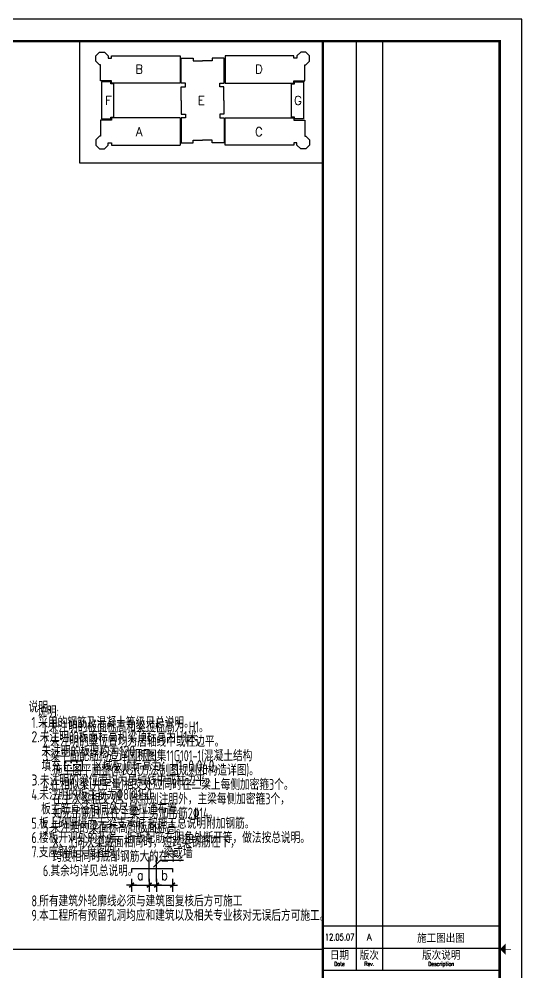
# Model space of a CAD drawing. Header units: millimetres. Extents: x 2998490 to 15040601, y 444546 to 7822218.
# Drawn here: x 14938160 to 14960895, y 7694986 to 7738064 of the extents above; entities that cross this region are included whole.
import ezdxf
from ezdxf.enums import TextEntityAlignment as Align

# ---------------------------------------------------------------- set-up
doc = ezdxf.new("R2010")
doc.units = ezdxf.units.MM
doc.header["$LTSCALE"] = 2000
for name, color, linetype in [('3-ban', 84, 'Continuous'), ('3-liang-R截面-X', 50, 'Continuous'), ('图框', 7, 'Continuous')]:
    doc.layers.add(name, color=color, linetype=linetype)
doc.styles.add('DIM_FONT', font='SIMPLEX', dxfattribs={"width": 0.8, "bigfont": 'HZTXT'})
doc.styles.add('TKZ1_tjhts.shx', font='tjromant.shx', dxfattribs={"bigfont": 'tjhts.shx'})
doc.styles.add('TKZ2_tjkts.shx', font='tjromant.shx', dxfattribs={"bigfont": 'tjkts.shx'})
doc.styles.add('TSSD_Rein', font='Tssdeng.shx', dxfattribs={"width": 0.7, "bigfont": 'hztxt.shx'})
doc.dimstyles.new('AXIS150', dxfattribs={"dimscale": 1.5, "dimtxt": 300, "dimasz": 1, "dimexe": 200, "dimexo": 200, "dimgap": 150, "dimtad": 1, "dimdec": 0, "dimzin": 0, "dimdsep": 46, "dimtxsty": 'DIM_FONT', "dimblk1": '_DIMX', "dimblk2": '_DIMX', "dimsah": 1, "dimcen": 0.09, "dimclrt": 7, "dimadec": 0, "dimazin": 0, "dimtfac": 1, "dimtdec": 0, "dimtix": 1, "dimtmove": 2, "dimatfit": 3, "dimfxl": 0, "dimtolj": 1, "dimtzin": 0, "dimarcsym": 0})

# ---------------------------------------------------------------- blocks, each defined once
blk = doc.blocks.new('TJAD_TK_A0')
at = {"layer": '图框'}
for p, q in [((2162, 399.3), (973, 399.3)), ((2162, -441.7), (2162, 399.3)), ((2087, 389.3), (2087, -30.7)), ((2099, 389.3), (2099, -30.7)), ((2072, -10.7), (2152, -10.7)), ((2072, -20.7), (2152, -20.7)), ((2072, -30.7), (2152, -30.7))]:
    blk.add_line(p, q, dxfattribs=at)
at = {"layer": '图框', "const_width": 1.2}
blk.add_lwpolyline([(2152, -431.7), (2152, 389.3), (998, 389.3), (998, -431.7)], close=True, dxfattribs=at)
at = {"layer": '图框'}
for points, const_width in [([(2072, 389.3), (2072, -431.7)], 1), ([(2154.61, -21.2), (2157.11, -21.2)], 0.3), ([(2072, -30.7), (2152, -30.7)], 0.6)]:
    blk.add_lwpolyline(points, dxfattribs=dict(at, const_width=const_width))
blk.add_solid([(2154.61, -23.7), (2154.61, -18.7), (2152.11, -21.2)], dxfattribs=at)
at = {"layer": '图框', "style": 'TKZ2_tjkts.shx'}
for s, p in [('日期', (2079.5, -24.16)), ('版次', (2093, -24.16)), ('版次说明', (2125.5, -24.16))]:
    blk.add_text(s, height=3.6, dxfattribs=at).set_placement(p, align=Align.MIDDLE_CENTER)
at = {"layer": '图框', "style": 'TKZ2_tjkts.shx', "width": 0.8}
for s, p in [('Date', (2079.5, -27.86)), ('Rev.', (2093, -27.86)), ('Description', (2125.5, -27.86))]:
    blk.add_text(s, height=1.8, dxfattribs=at).set_placement(p, align=Align.MIDDLE_CENTER)
blk = doc.blocks.new('_DIMX')
blk.add_line((-150, 0), (150, 0))
at = {"const_width": 50}
blk.add_lwpolyline([(-70, -70), (70, 70)], dxfattribs=at)
blk = doc.blocks.new('*D974')
at = {"layer": '3-ban', "color": 0, "lineweight": -2}
for p, q in [((14943247, 7699194), (14943247, 7698614)), ((14943249, 7698914), (14944046, 7698914)), ((14944048, 7699194), (14944048, 7698614))]:
    blk.add_line(p, q, dxfattribs=at)
at = {"layer": 'Defpoints', "color": 0}
for p in [(14943247, 7699494), (14944048, 7699494), (14944048, 7698914)]:
    blk.add_point(p, dxfattribs=at)
at = {"layer": '3-ban', "color": 0, "lineweight": -2, "xscale": 1.5, "yscale": 1.5, "zscale": 1.5}
for p, rotation in [((14943247, 7698914), 179.9941877224498), ((14944048, 7698914), 359.9941877224499)]:
    blk.add_blockref('_DIMX', p, dxfattribs=dict(at, rotation=rotation))
at = {"layer": '3-ban', "color": 7, "insert": (14943648, 7699364), "char_height": 450, "attachment_point": 5, "rotation": 359.9942, "style": 'DIM_FONT'}
blk.add_mtext('\\A1;a', dxfattribs=at)
blk = doc.blocks.new('*D975')
at = {"layer": '3-ban', "color": 0, "lineweight": -2}
for p, q in [((14944372, 7699194), (14944372, 7698614)), ((14944374, 7698914), (14945098, 7698914)), ((14945100, 7699194), (14945100, 7698614))]:
    blk.add_line(p, q, dxfattribs=at)
at = {"layer": 'Defpoints', "color": 0}
for p in [(14944372, 7699494), (14945100, 7699494), (14945100, 7698914)]:
    blk.add_point(p, dxfattribs=at)
at = {"layer": '3-ban', "color": 0, "lineweight": -2, "xscale": 1.5, "yscale": 1.5, "zscale": 1.5}
for p, rotation in [((14944372, 7698914), 179.9941877224498), ((14945100, 7698914), 359.9941877224499)]:
    blk.add_blockref('_DIMX', p, dxfattribs=dict(at, rotation=rotation))
at = {"layer": '3-ban', "color": 7, "insert": (14944736, 7699364), "char_height": 450, "attachment_point": 5, "rotation": 359.9942, "style": 'DIM_FONT'}
blk.add_mtext('\\A1;b', dxfattribs=at)

msp = doc.modelspace()

# ---------------------------------------------------------------- hatches: boundary and pattern name
at = {"layer": '3-ban'}
h = msp.add_hatch(dxfattribs=at)
h.set_pattern_fill('CROSS', color=256, scale=20, style=0)
h.set_pattern_definition([(0, (718899.6, 0), (127, 127), [63.5, -190.5]), (90, (718931.35, -31.75), (-127, 127), [63.5, -190.5])])
h.paths.add_polyline_path([(14940214.1, 7704085.8), (14941024.6, 7704085.8), (14941024.6, 7704511.3), (14940214.1, 7704511.3)])

# ---------------------------------------------------------------- linework, layer by layer
for p, q in [((14944047.6, 7699068.7), (14944047.7, 7700189.9)), ((14944372.3, 7699068.6), (14944372.5, 7700189.9)), ((14944234.5, 7699730.3), (14944554.6, 7700041.2)), ((14944554.6, 7700041.2), (14945595.9, 7700041.1))]:
    msp.add_line(p, q, dxfattribs=at)
at = {"layer": '3-ban', "color": 1, "ltscale": 0.5}
for p, q in [((14943251.3, 7699486.3), (14943251.3, 7699664.6)), ((14943251.3, 7699664.6), (14945097.9, 7699664.6)), ((14945097.9, 7699664.6), (14945097.9, 7699492))]:
    msp.add_line(p, q, dxfattribs=at)
at = {"layer": '3-ban', "elevation": 7597.5}
msp.add_lwpolyline([(14940214.1, 7704085.8), (14941024.6, 7704085.8), (14941024.6, 7704511.3), (14940214.1, 7704511.3)], close=True, dxfattribs=at)
at = {"layer": '图框'}
for p, q in [((14945438.2, 7736397.5), (14945438.2, 7735167.5)), ((14947481.3, 7736397.5), (14947481.3, 7735167.5)), ((14945494.8, 7734382.5), (14945494.8, 7733767.5)), ((14945494.8, 7733767.5), (14945689.8, 7733767.5)), ((14945689.8, 7733767.5), (14945689.8, 7733597.5)), ((14942344.8, 7733497.5), (14941844.8, 7733497.5)), ((14941844.8, 7733497.5), (14941844.8, 7732767.5)), ((14942344.8, 7733597.5), (14942344.8, 7733497.5)), ((14945438.2, 7733597.5), (14942344.8, 7733597.5)), ((14945438.2, 7733597.5), (14945438.2, 7732367.5)), ((14945689.8, 7733597.5), (14945487.3, 7733597.5)), ((14945487.3, 7733597.5), (14945487.3, 7732467.5)), ((14941791.6, 7732767.5), (14941624.7, 7732600.6)), ((14941624.7, 7732600.6), (14941624.7, 7732364.5)), ((14941844.8, 7732767.5), (14941791.6, 7732767.5)), ((14942194.8, 7732364.5), (14942194.8, 7732467.5)), ((14942194.8, 7732467.5), (14942344.8, 7732467.5)), ((14942344.8, 7732467.5), (14942344.8, 7732367.5)), ((14945487.3, 7732467.5), (14946024.8, 7732467.5)), ((14946024.8, 7732467.5), (14946024.8, 7732592.5)), ((14946024.8, 7732592.5), (14946459.8, 7732592.5)), ((14941624.7, 7732364.5), (14941791.7, 7732197.5)), ((14941791.7, 7732197.5), (14942027.8, 7732197.5)), ((14942027.8, 7732197.5), (14942194.8, 7732364.5)), ((14942344.8, 7732367.5), (14945438.2, 7732367.5)), ((14844494.6, 7696013.6), (14951894.6, 7696013.6))]:
    msp.add_line(p, q, dxfattribs=at)
for points in [[(14940894.6, 7737063.6), (14940894.6, 7731563.6), (14951894.6, 7731563.6)], [(14945438.2, 7735167.5), (14942344.8, 7735167.5), (14942344.8, 7735267.5), (14941844.8, 7735267.5), (14941844.8, 7735997.5), (14941791.6, 7735997.5), (14941624.7, 7736164.4), (14941624.7, 7736400.5), (14941791.7, 7736567.5), (14942027.8, 7736567.5), (14942194.8, 7736400.5), (14942194.8, 7736297.5), (14942344.8, 7736297.5), (14942344.8, 7736397.5), (14945438.2, 7736397.5)], [(14945494.8, 7734382.5), (14945494.8, 7734997.5), (14945689.8, 7734997.5), (14945689.8, 7735167.5), (14945487.3, 7735167.5), (14945487.3, 7736297.5)], [(14945487.3, 7736297.5), (14946024.8, 7736297.5), (14946024.8, 7736172.5), (14946459.8, 7736172.5)], [(14947432.3, 7736297.5), (14946894.8, 7736297.5), (14946894.8, 7736172.5), (14946459.8, 7736172.5)], [(14947424.8, 7734382.5), (14947424.8, 7734997.5), (14947229.8, 7734997.5), (14947229.8, 7735167.5), (14947432.3, 7735167.5), (14947432.3, 7736297.5)], [(14947481.3, 7735167.5), (14950574.8, 7735167.5), (14950574.8, 7735267.5), (14951074.8, 7735267.5), (14951074.8, 7735997.5), (14951127.9, 7735997.5), (14951294.8, 7736164.4), (14951294.8, 7736400.5), (14951127.8, 7736567.5), (14950891.7, 7736567.5), (14950724.7, 7736400.5), (14950724.7, 7736297.5), (14950574.8, 7736297.5), (14950574.8, 7736397.5), (14947481.3, 7736397.5)], [(14947424.8, 7734382.5), (14947424.8, 7733767.5), (14947229.8, 7733767.5), (14947229.8, 7733597.5), (14947432.3, 7733597.5), (14947432.3, 7732467.5), (14946894.8, 7732467.5), (14946894.8, 7732592.5), (14946459.8, 7732592.5)], [(14947481.3, 7732367.5), (14947481.3, 7733597.5), (14950574.8, 7733597.5), (14950574.8, 7733497.5), (14951074.8, 7733497.5), (14951074.8, 7732767.5), (14951127.9, 7732767.5), (14951294.8, 7732600.6), (14951294.8, 7732364.5), (14951127.8, 7732197.5), (14950891.7, 7732197.5), (14950724.7, 7732364.5), (14950724.7, 7732467.5), (14950574.8, 7732467.5), (14950574.8, 7732367.5), (14947481.3, 7732367.5)]]:
    msp.add_lwpolyline(points, dxfattribs=at)
for points in [[(14941893.2, 7733546.4), (14942308.7, 7733546.4), (14942308.7, 7733629.6), (14942443.2, 7733629.6), (14942443.2, 7735135.4), (14942308.7, 7735135.4), (14942308.7, 7735218.6), (14941893.2, 7735218.6)], [(14951026.3, 7733546.4), (14950610.9, 7733546.4), (14950610.9, 7733629.6), (14950476.3, 7733629.6), (14950476.3, 7735135.4), (14950610.9, 7735135.4), (14950610.9, 7735218.6), (14951026.3, 7735218.6)]]:
    msp.add_lwpolyline(points, close=True, dxfattribs=at)

# ---------------------------------------------------------------- block references
at = {"layer": '图框', "xscale": 100, "yscale": 100, "zscale": 100}
msp.add_blockref('TJAD_TK_A0', (14744694.6, 7698133.9), dxfattribs=at)

# ---------------------------------------------------------------- texts
at = {"layer": '3-ban', "color": 2, "style": 'TSSD_Rein', "width": 0.8}
msp.add_text('说明:', height=500, rotation=359.99419, dxfattribs=at).set_placement((14938589.8, 7706717.1))
at = {"layer": '3-ban', "style": 'TSSD_Rein'}
for s, width, p in [('1.采用的钢筋及混凝土等级见总说明。', 0.8, (14938720.6, 7706017)), ('2.未注明的板面标高和梁顶标高为H1米,', 0.8, (14938720.6, 7705367)), ('未注明的板厚均为120mm。', 0.8, (14939172.2, 7704717)), ('填充      区域板顶标高为：H1-0.040。', 0.8, (14939172.2, 7704062.2)), ('3.未注明的粱位置均为居轴线中或柱边平。', 0.8, (14938720.6, 7703412.2)), ('4.未注明的板主筋为%%1328@150。', 0.7, (14938720.6, 7702762.2)), ('板主筋直径相同处尽量拉通布置。', 0.7, (14939158, 7702112.2)), ('5.板上砌隔墙而无梁支承时,按施工总说明附加钢筋。', 0.7, (14938720.6, 7701462.2)), ('6.楼板开洞处的补强、折板配筋在阴角处断开等，做法按总说明。', 0.7, (14938720.6, 7700812.2)), ('7.支座钢筋长度图例：', 0.7, (14938720.6, 7700162.2)), ('梁或墙', 0.7, (14944693, 7700132.8)), ('8.所有建筑外轮廓线必须与建筑图复核后方可施工', 0.7, (14938720.6, 7697946.4)), ('9.本工程所有预留孔洞均应和建筑以及相关专业核对无误后方可施工。', 0.7, (14938720.6, 7697296.4))]:
    msp.add_text(s, height=500, rotation=359.99419, dxfattribs=dict(at, width=width)).set_placement(p)
at = {"layer": '3-liang-R截面-X', "color": 2, "style": 'TSSD_Rein', "width": 0.7}
msp.add_text('说明:', height=500, rotation=359.99419, dxfattribs=at).set_placement((14938980.5, 7706513.1))
at = {"layer": '3-liang-R截面-X', "style": 'TSSD_Rein', "width": 0.7}
for s, p in [('1.未注明的板面标高和梁顶标高为 H1。', (14939236.2, 7705813.1)), ('2.未注明的粱位置均为居轴线中或柱边平。', (14939236.2, 7705163.1)), ('3.梁平面配筋构造详国标图集11G101-1(混凝土结构', (14939236.2, 7704513.1)), ('施工图平面整体表示方法制图规则和构造详图)。', (14939687.7, 7703863.1)), ('4.在相似梁(井字量)相交处应同时在二梁上每侧加密箍3个。', (14939236.2, 7703213.1)), ('在主次梁相交处，除特别注明外，主梁每侧加密箍3个，', (14939665, 7702563.1)), ('如无吊筋时应在主梁上另加吊筋2%%13214。', (14939665, 7701913.1)), ('5.未注明的梁面标高同板面标高。', (14939236.2, 7701263.1)), ('X、Y向次梁截面相同时，短跨梁钢筋在下，', (14939665, 7700613.1)), ('跨度相同时底部钢筋大的在下。', (14939665, 7699963.1)), ('6.其余均详见总说明。', (14939236.2, 7699313.1))]:
    msp.add_text(s, height=500, rotation=359.99419, dxfattribs=at).set_placement(p)
at = {"layer": '图框', "style": 'TKZ1_tjhts.shx'}
for s, height, p in [('B', 400, (14943588.6, 7735799)), ('D', 400, (14949000.3, 7735799)), ('F', 400, (14942198.2, 7734383.1)), ('E', 400, (14946398.1, 7734383.1)), ('G', 400, (14950768.3, 7734383.1)), ('A', 400, (14943588.6, 7732970.5)), ('C', 400, (14949000.3, 7732970.5)), ('A', 300, (14953994.6, 7696563.6)), ('施工图出图', 360, (14957234.1, 7696490.3))]:
    msp.add_text(s, height=height, dxfattribs=at).set_placement(p, align=Align.MIDDLE_CENTER)
at = {"layer": '图框', "style": 'TKZ1_tjhts.shx', "width": 0.7}
msp.add_text('12.05.07', height=300, dxfattribs=at).set_placement((14952652.4, 7696563.6), align=Align.MIDDLE_CENTER)

# ---------------------------------------------------------------- dimensions: what is measured, and where the dimension line sits
at = {"layer": '3-ban'}
for base, p1, p2, text, picture, middle in [((14944047.5, 7698914), (14943247.5, 7699494.1), (14944047.6, 7699494), 'a', '*D974', (14943647.5, 7699364)), ((14945099.8, 7698913.9), (14944372.4, 7699494), (14945099.9, 7699493.9), 'b', '*D975', (14944736.1, 7699363.9))]:
    dim = msp.add_linear_dim(base=base, p1=p1, p2=p2, angle=359.99419, text=text, dimstyle='AXIS150', dxfattribs=at)
    dim.commit()
    dim.dimension.update_dxf_attribs({"geometry": picture, "text_midpoint": middle})

doc.saveas('drawing.dxf')
